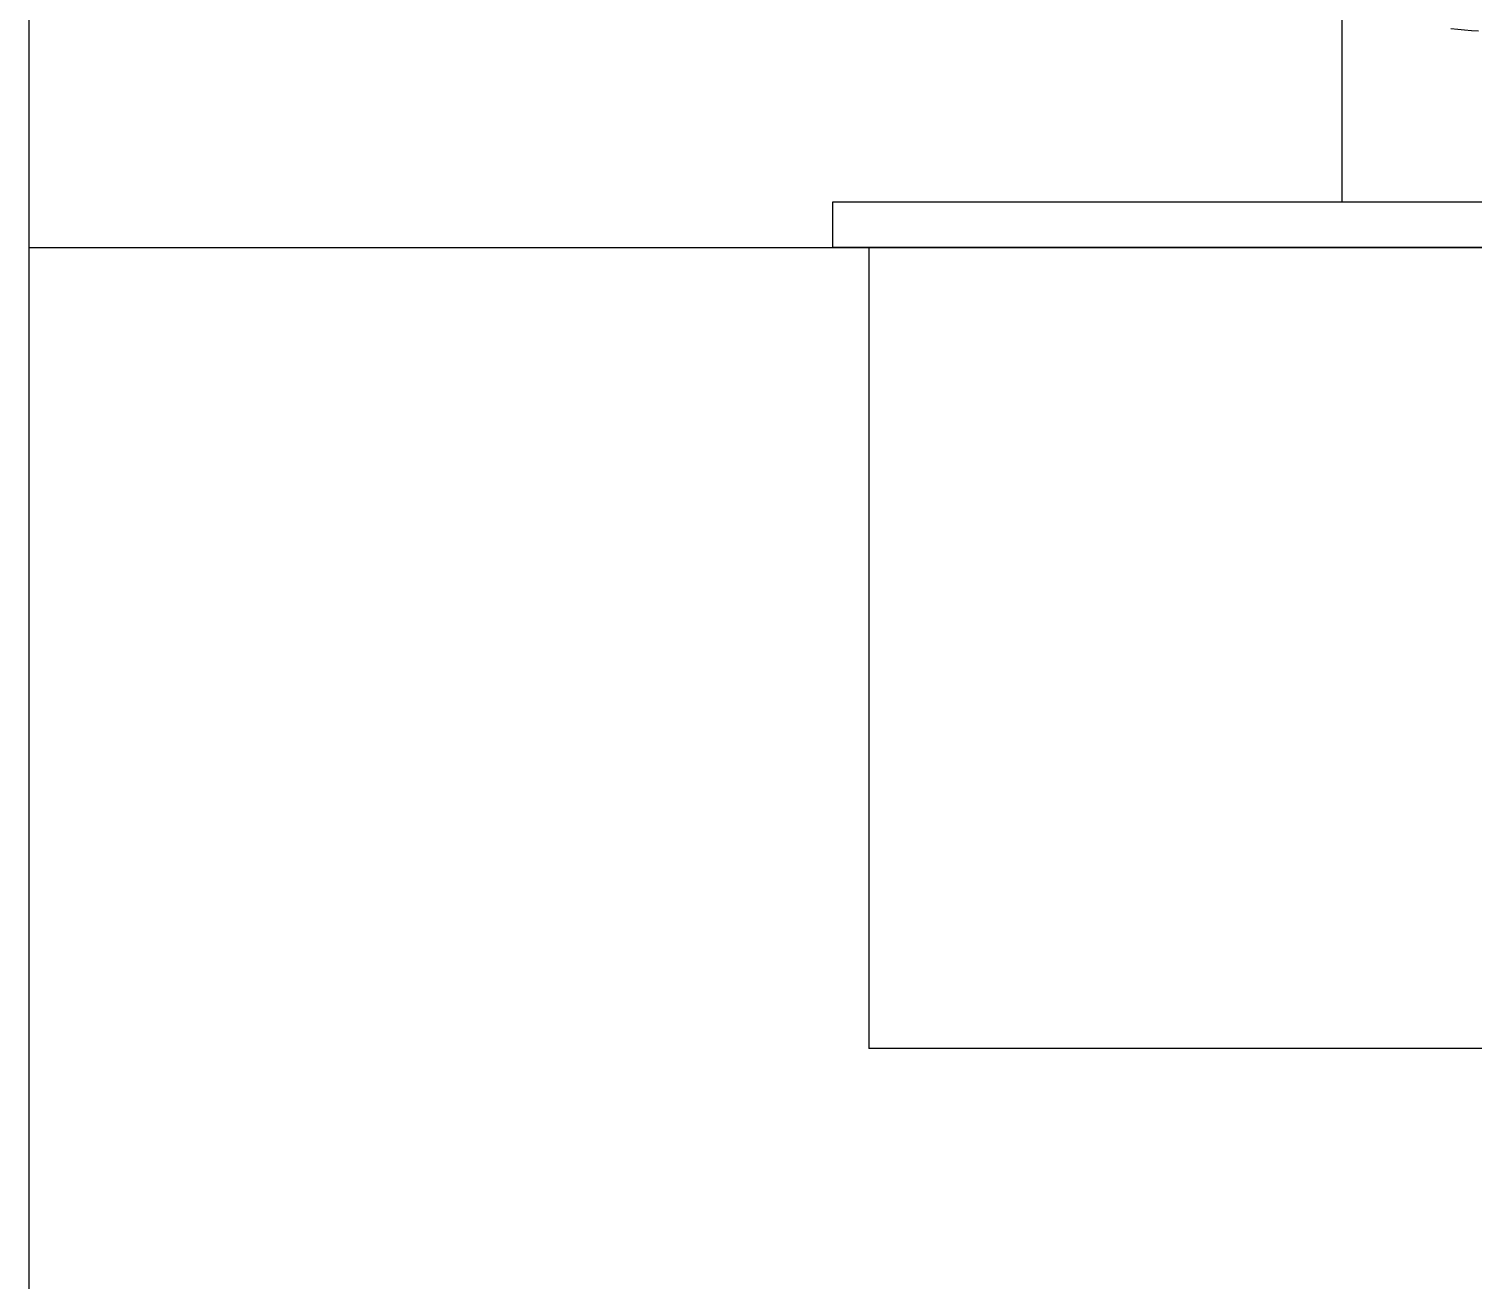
# Model space of a CAD drawing. Extents: x -13345 to 10098, y -1643 to 9113.
# Drawn here: x -9382.85 to -9363.02, y 3453.35 to 3470.53 of the extents above; entities that cross this region are included whole.
import ezdxf

# ---------------------------------------------------------------- set-up
doc = ezdxf.new("R2010")
doc.units = 0
doc.header["$LTSCALE"] = 192
doc.header["$MEASUREMENT"] = 0
doc.layers.add('ARCH-WALLS-EXTERIOR', color=5, linetype='CONTINUOUS')
doc.layers.add('UTILITIES-PLUMB', color=2, linetype='CONTINUOUS')

# ---------------------------------------------------------------- blocks, each defined once
blk = doc.blocks.new('OVL-II')
at = {"layer": 'UTILITIES-PLUMB'}
for p, q in [((-2.875, 0.625), (-2.875, 3.263)), ((9.875, 0.625), (-9.875, 0.625)), ((-9.875, 0.625), (-9.875, 0)), ((9.875, 0), (-9.875, 0)), ((-9.375, 0), (-9.375, -11)), ((9.375, -11), (-9.375, -11))]:
    blk.add_line(p, q, dxfattribs=at)
blk.add_lwpolyline([(-1.384, 3.011), (-1.289, 3.001), (-1.194, 2.992), (-1.098, 2.983), (-1.001, 2.975)], dxfattribs=at)

msp = doc.modelspace()

# ---------------------------------------------------------------- linework, layer by layer
at = {"layer": 'ARCH-WALLS-EXTERIOR'}
for p, q in [((-9382.853, 3486.526), (-9382.853, 3376.526)), ((-9382.853, 3467.526), (-9343.445, 3467.526))]:
    msp.add_line(p, q, dxfattribs=at)

# ---------------------------------------------------------------- block references
at = {"layer": 'UTILITIES-PLUMB'}
msp.add_blockref('OVL-II', (-9361.945, 3467.526), dxfattribs=at)

doc.saveas('drawing.dxf')
